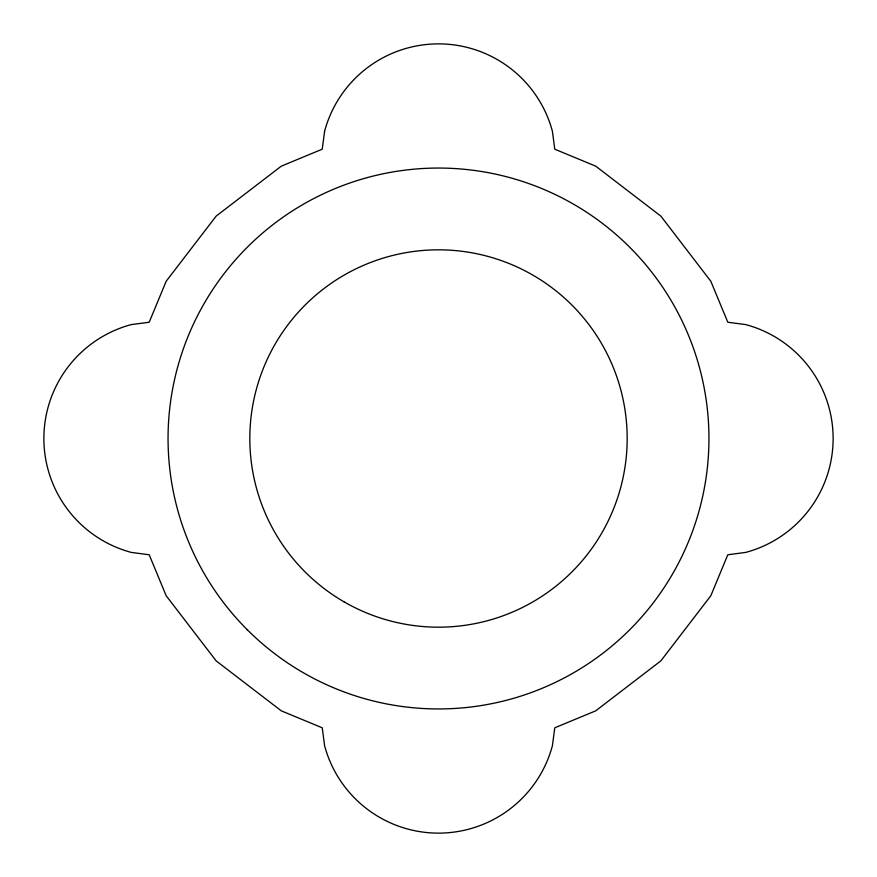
<?xml version="1.0" encoding="UTF-8"?>
<svg xmlns="http://www.w3.org/2000/svg" width="877" height="877" viewBox="0 0 877 877"><rect width="100%" height="100%" fill="white"/><g stroke="black" fill="none" stroke-linecap="round" stroke-linejoin="round"><path stroke-width="1.32" d="M324.6 131.254L322.232 149.2L281.265 166.17L216.137 216.137L166.17 281.265L149.2 322.232L131.254 324.6A117.924 117.924 0 0 0 131.254 552.4L149.2 554.768L166.17 595.735L216.137 660.863L281.265 710.83L322.232 727.8L324.6 745.746A117.924 117.924 0 0 0 552.4 745.746L554.768 727.8L595.735 710.83L660.863 660.863L710.83 595.735L727.8 554.768L745.746 552.4A117.924 117.924 0 0 0 745.746 324.6L727.8 322.232L710.83 281.265L660.863 216.137L595.735 166.17L554.768 149.2L552.4 131.254A117.924 117.924 0 0 0 324.6 131.254M344.157 601.896A188.676 188.676 0 0 0 627.176 438.5A188.676 188.676 0 0 0 344.157 275.104A188.676 188.676 0 0 0 344.157 601.896M247.27 629.73A270.434 270.434 0 0 0 699.725 508.496A270.434 270.434 0 0 0 368.504 177.275A270.434 270.434 0 0 0 247.27 629.73"/></g></svg>
